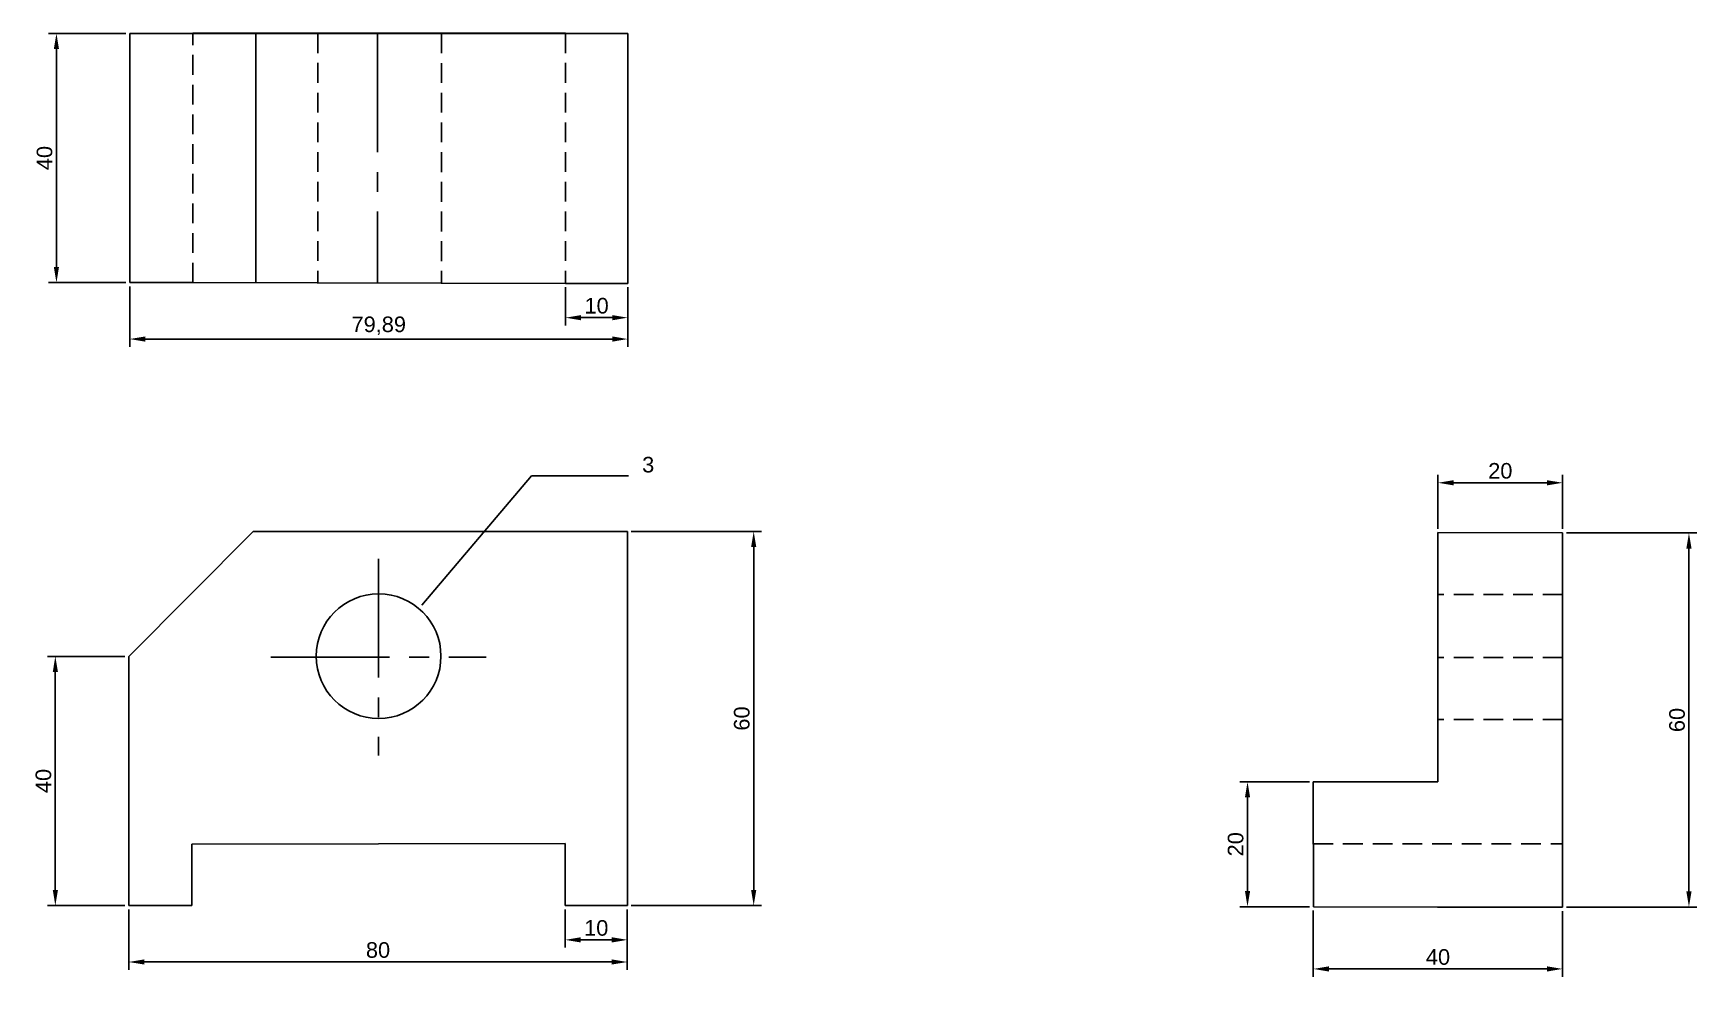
# Model space of a CAD drawing. Header units: millimetres. Extents: x 1935 to 2202, y 1089 to 1240.
import ezdxf

# ---------------------------------------------------------------- set-up
doc = ezdxf.new("R2010")
doc.units = ezdxf.units.MM
doc.linetypes.add('CENTER2', pattern=[28.575, 19.05, -3.175, 3.175, -3.175])
doc.linetypes.add('HIDDEN2', pattern=[4.7625, 3.175, -1.5875])
doc.styles.get("Standard").update_dxf_attribs({"font": 'arial.ttf'})
doc.dimstyles.new('ISO-25', dxfattribs={"dimtxt": 2.5, "dimasz": 2.5, "dimexe": 1.25, "dimexo": 0.625, "dimtad": 1, "dimtxsty": 'Standard', "dimcen": 2.5, "dimadec": 0, "dimazin": 0, "dimtfac": 1, "dimtmove": 0, "dimatfit": 3, "dimfxl": 1, "dimarcsym": 0})

# ---------------------------------------------------------------- blocks, each defined once
blk = doc.blocks.new('*D1')
at = {"color": 0, "lineweight": -2, "transparency": 16777216}
for p, q in [((1949.94, 1099.56), (1949.94, 1089.88)), ((2029.94, 1099.56), (2029.94, 1089.88)), ((1952.44, 1091.13), (2027.44, 1091.13))]:
    blk.add_line(p, q, dxfattribs=at)
at = {"color": 0, "transparency": 16777216}
for points in [[(1952.44, 1091.55), (1952.44, 1090.72), (1949.94, 1091.13)], [(2027.44, 1091.55), (2027.44, 1090.72), (2029.94, 1091.13)]]:
    blk.add_solid(points, dxfattribs=at)
at = {"layer": 'Defpoints', "color": 0, "transparency": 16777216}
for p in [(1949.94, 1100.18), (2029.94, 1100.18), (2029.94, 1091.13)]:
    blk.add_point(p, dxfattribs=at)
at = {"color": 0, "transparency": 16777216, "insert": (1989.94, 1093.04), "char_height": 2.5, "attachment_point": 5}
blk.add_mtext('80', dxfattribs=at)
blk = doc.blocks.new('*D2')
at = {"color": 0, "lineweight": -2, "transparency": 16777216}
for p, q in [((2019.97, 1099.56), (2019.97, 1093.43)), ((2029.94, 1099.56), (2029.94, 1093.43)), ((2022.47, 1094.68), (2027.44, 1094.68))]:
    blk.add_line(p, q, dxfattribs=at)
at = {"color": 0, "transparency": 16777216}
for points in [[(2022.47, 1095.1), (2022.47, 1094.26), (2019.97, 1094.68)], [(2027.44, 1095.1), (2027.44, 1094.26), (2029.94, 1094.68)]]:
    blk.add_solid(points, dxfattribs=at)
at = {"layer": 'Defpoints', "color": 0, "transparency": 16777216}
for p in [(2019.97, 1100.18), (2029.94, 1100.18), (2029.94, 1094.68)]:
    blk.add_point(p, dxfattribs=at)
at = {"color": 0, "transparency": 16777216, "insert": (2024.95, 1096.58), "char_height": 2.5, "attachment_point": 5}
blk.add_mtext('10', dxfattribs=at)
blk = doc.blocks.new('*D3')
at = {"color": 0, "lineweight": -2, "transparency": 16777216}
for p, q in [((2030.57, 1160.18), (2051.46, 1160.18)), ((2050.21, 1157.68), (2050.21, 1102.68)), ((2030.57, 1100.18), (2051.46, 1100.18))]:
    blk.add_line(p, q, dxfattribs=at)
at = {"color": 0, "transparency": 16777216}
for points in [[(2049.8, 1157.68), (2050.63, 1157.68), (2050.21, 1160.18)], [(2049.8, 1102.68), (2050.63, 1102.68), (2050.21, 1100.18)]]:
    blk.add_solid(points, dxfattribs=at)
at = {"layer": 'Defpoints', "color": 0, "transparency": 16777216}
for p in [(2029.94, 1160.18), (2029.94, 1100.18), (2050.21, 1100.18)]:
    blk.add_point(p, dxfattribs=at)
at = {"color": 0, "transparency": 16777216, "insert": (2048.31, 1130.18), "char_height": 2.5, "attachment_point": 5, "rotation": 90}
blk.add_mtext('60', dxfattribs=at)
blk = doc.blocks.new('*D4')
at = {"color": 0, "lineweight": -2, "transparency": 16777216}
for p, q in [((1949.32, 1140.15), (1936.92, 1140.15)), ((1938.17, 1137.65), (1938.17, 1102.68)), ((1949.32, 1100.18), (1936.92, 1100.18))]:
    blk.add_line(p, q, dxfattribs=at)
at = {"color": 0, "transparency": 16777216}
for points in [[(1937.76, 1137.65), (1938.59, 1137.65), (1938.17, 1140.15)], [(1937.76, 1102.68), (1938.59, 1102.68), (1938.17, 1100.18)]]:
    blk.add_solid(points, dxfattribs=at)
at = {"layer": 'Defpoints', "color": 0, "transparency": 16777216}
for p in [(1949.94, 1140.15), (1938.17, 1100.18), (1949.94, 1100.18)]:
    blk.add_point(p, dxfattribs=at)
at = {"color": 0, "transparency": 16777216, "insert": (1936.27, 1120.16), "char_height": 2.5, "attachment_point": 5, "rotation": 90}
blk.add_mtext('40', dxfattribs=at)
blk = doc.blocks.new('*D11')
at = {"color": 0, "lineweight": -2, "transparency": 16777216}
for p, q in [((2180.62, 1159.94), (2201.51, 1159.94)), ((2200.26, 1157.44), (2200.26, 1102.44)), ((2180.62, 1099.94), (2201.51, 1099.94))]:
    blk.add_line(p, q, dxfattribs=at)
at = {"color": 0, "transparency": 16777216}
for points in [[(2199.85, 1157.44), (2200.68, 1157.44), (2200.26, 1159.94)], [(2199.85, 1102.44), (2200.68, 1102.44), (2200.26, 1099.94)]]:
    blk.add_solid(points, dxfattribs=at)
at = {"layer": 'Defpoints', "color": 0, "transparency": 16777216}
for p in [(2179.99, 1159.94), (2179.99, 1099.94), (2200.26, 1099.94)]:
    blk.add_point(p, dxfattribs=at)
at = {"color": 0, "transparency": 16777216, "insert": (2198.36, 1129.94), "char_height": 2.5, "attachment_point": 5, "rotation": 90}
blk.add_mtext('60', dxfattribs=at)
blk = doc.blocks.new('*D13')
at = {"color": 0, "lineweight": -2, "transparency": 16777216}
for p, q in [((2160, 1160.62), (2160, 1169.24)), ((2179.99, 1160.62), (2179.99, 1169.24)), ((2162.5, 1167.99), (2177.49, 1167.99))]:
    blk.add_line(p, q, dxfattribs=at)
at = {"color": 0, "transparency": 16777216}
for points in [[(2162.5, 1168.4), (2162.5, 1167.57), (2160, 1167.99)], [(2177.49, 1168.4), (2177.49, 1167.57), (2179.99, 1167.99)]]:
    blk.add_solid(points, dxfattribs=at)
at = {"layer": 'Defpoints', "color": 0, "transparency": 16777216}
for p in [(2179.99, 1167.99), (2160, 1160), (2179.99, 1160)]:
    blk.add_point(p, dxfattribs=at)
at = {"color": 0, "transparency": 16777216, "insert": (2170, 1169.89), "char_height": 2.5, "attachment_point": 5}
blk.add_mtext('20', dxfattribs=at)
blk = doc.blocks.new('*D14')
at = {"color": 0, "lineweight": -2, "transparency": 16777216}
for p, q in [((2140, 1099.38), (2140, 1088.77)), ((2179.99, 1099.26), (2179.99, 1088.77)), ((2142.5, 1090.02), (2177.49, 1090.02))]:
    blk.add_line(p, q, dxfattribs=at)
at = {"color": 0, "transparency": 16777216}
for points in [[(2142.5, 1090.43), (2142.5, 1089.6), (2140, 1090.02)], [(2177.49, 1090.43), (2177.49, 1089.6), (2179.99, 1090.02)]]:
    blk.add_solid(points, dxfattribs=at)
at = {"layer": 'Defpoints', "color": 0, "transparency": 16777216}
for p in [(2140, 1100), (2179.99, 1099.88), (2179.99, 1090.02)]:
    blk.add_point(p, dxfattribs=at)
at = {"color": 0, "transparency": 16777216, "insert": (2160, 1091.92), "char_height": 2.5, "attachment_point": 5}
blk.add_mtext('40', dxfattribs=at)
blk = doc.blocks.new('*D15')
at = {"color": 0, "lineweight": -2, "transparency": 16777216}
for p, q in [((2139.36, 1120.02), (2128.19, 1120.02)), ((2129.44, 1102.5), (2129.44, 1117.52)), ((2139.38, 1100), (2128.19, 1100))]:
    blk.add_line(p, q, dxfattribs=at)
at = {"color": 0, "transparency": 16777216}
for points in [[(2129.03, 1117.52), (2129.86, 1117.52), (2129.44, 1120.02)], [(2129.03, 1102.5), (2129.86, 1102.5), (2129.44, 1100)]]:
    blk.add_solid(points, dxfattribs=at)
at = {"layer": 'Defpoints', "color": 0, "transparency": 16777216}
for p in [(2129.44, 1120.02), (2139.99, 1120.02), (2140, 1100)]:
    blk.add_point(p, dxfattribs=at)
at = {"color": 0, "transparency": 16777216, "insert": (2127.54, 1110.01), "char_height": 2.5, "attachment_point": 5, "rotation": 90}
blk.add_mtext('20', dxfattribs=at)
blk = doc.blocks.new('*D20')
at = {"color": 0, "lineweight": -2, "transparency": 16777216}
for p, q in [((1950.12, 1199.46), (1950.12, 1189.79)), ((2030.01, 1199.34), (2030.01, 1189.79)), ((1952.62, 1191.04), (2027.51, 1191.04))]:
    blk.add_line(p, q, dxfattribs=at)
at = {"color": 0, "transparency": 16777216}
for points in [[(1952.62, 1191.46), (1952.62, 1190.62), (1950.12, 1191.04)], [(2027.51, 1191.46), (2027.51, 1190.62), (2030.01, 1191.04)]]:
    blk.add_solid(points, dxfattribs=at)
at = {"layer": 'Defpoints', "color": 0, "transparency": 16777216}
for p in [(1950.12, 1200.09), (2030.01, 1199.97), (2030.01, 1191.04)]:
    blk.add_point(p, dxfattribs=at)
at = {"color": 0, "transparency": 16777216, "insert": (1990.06, 1193.17), "char_height": 2.5, "attachment_point": 5}
blk.add_mtext('79,89', dxfattribs=at)
blk = doc.blocks.new('*D21')
at = {"color": 0, "lineweight": -2, "transparency": 16777216}
for p, q in [((2020.02, 1199.34), (2020.02, 1193.22)), ((2030.01, 1199.34), (2030.01, 1193.22)), ((2022.52, 1194.47), (2027.51, 1194.47))]:
    blk.add_line(p, q, dxfattribs=at)
at = {"color": 0, "transparency": 16777216}
for points in [[(2022.52, 1194.88), (2022.52, 1194.05), (2020.02, 1194.47)], [(2027.51, 1194.88), (2027.51, 1194.05), (2030.01, 1194.47)]]:
    blk.add_solid(points, dxfattribs=at)
at = {"layer": 'Defpoints', "color": 0, "transparency": 16777216}
for p in [(2020.02, 1199.97), (2030.01, 1199.97), (2030.01, 1194.47)]:
    blk.add_point(p, dxfattribs=at)
at = {"color": 0, "transparency": 16777216, "insert": (2025.01, 1196.37), "char_height": 2.5, "attachment_point": 5}
blk.add_mtext('10', dxfattribs=at)
blk = doc.blocks.new('*D23')
at = {"color": 0, "lineweight": -2, "transparency": 16777216}
for p, q in [((1949.49, 1240.05), (1937.1, 1240.05)), ((1938.35, 1237.55), (1938.35, 1202.59)), ((1949.49, 1200.09), (1937.1, 1200.09))]:
    blk.add_line(p, q, dxfattribs=at)
at = {"color": 0, "transparency": 16777216}
for points in [[(1937.93, 1237.55), (1938.76, 1237.55), (1938.35, 1240.05)], [(1937.93, 1202.59), (1938.76, 1202.59), (1938.35, 1200.09)]]:
    blk.add_solid(points, dxfattribs=at)
at = {"layer": 'Defpoints', "color": 0, "transparency": 16777216}
for p in [(1950.12, 1240.05), (1938.35, 1200.09), (1950.12, 1200.09)]:
    blk.add_point(p, dxfattribs=at)
at = {"color": 0, "transparency": 16777216, "insert": (1936.45, 1220.07), "char_height": 2.5, "attachment_point": 5, "rotation": 90}
blk.add_mtext('40', dxfattribs=at)

msp = doc.modelspace()

# ---------------------------------------------------------------- linework, layer by layer
for p, q in [((1950.117, 1240.052), (2030.007, 1240.06)), ((1950.117, 1200.086), (1950.117, 1240.052)), ((1960.226, 1240.081), (2020.028, 1240.081)), ((1970.345, 1233.609), (1970.345, 1240.054)), ((1970.345, 1240.054), (1970.345, 1200.066)), ((2030.007, 1199.967), (2030.007, 1240.06)), ((1970.345, 1219.649), (1970.345, 1233.609)), ((1960.226, 1200.086), (1950.117, 1200.086)), ((1960.226, 1200.086), (2020.018, 1199.967)), ((2030.007, 1199.967), (2020.018, 1199.967)), ((1996.981, 1148.357), (2014.573, 1169.087)), ((2014.573, 1169.087), (2030.132, 1169.087)), ((1969.925, 1160.18), (1949.942, 1140.147)), ((2029.942, 1160.18), (1969.925, 1160.18)), ((2029.942, 1160.18), (2029.942, 1100.18)), ((2159.983, 1120.022), (2160.001, 1159.998)), ((2160.001, 1159.998), (2179.991, 1159.942)), ((2179.991, 1159.942), (2179.991, 1099.942)), ((1949.942, 1100.18), (1949.942, 1140.147)), ((2140.004, 1100.001), (2139.99, 1120.022)), ((2139.99, 1120.022), (2159.983, 1120.022)), ((1960.052, 1110.036), (2019.966, 1110.145)), ((1960.052, 1110.036), (1960.052, 1100.18)), ((2019.966, 1110.145), (2019.966, 1100.18)), ((1960.052, 1100.18), (1949.942, 1100.18)), ((2029.942, 1100.18), (2019.966, 1100.18)), ((2159.939, 1099.942), (2140.004, 1100.001)), ((2179.991, 1099.942), (2159.939, 1099.942))]:
    msp.add_line(p, q)
at = {"linetype": 'HIDDEN2'}
for p, q in [((1960.226, 1200.086), (1960.226, 1240.081)), ((1980.31, 1240.081), (1980.31, 1200.046)), ((2000.132, 1240.057), (2000.132, 1200.007)), ((2020.028, 1240.081), (2020.028, 1199.967)), ((2179.991, 1150.048), (2159.996, 1150.048)), ((2179.991, 1139.971), (2159.992, 1139.971)), ((2179.991, 1130.015), (2159.988, 1130.015)), ((2139.997, 1110.074), (2179.991, 1110.074))]:
    msp.add_line(p, q, dxfattribs=at)
at = {"linetype": 'CENTER2'}
for p, q in [((1989.866, 1240.056), (1989.866, 1200.027)), ((1989.994, 1155.801), (1989.994, 1124.231)), ((1972.722, 1140.002), (2007.267, 1140.002))]:
    msp.add_line(p, q, dxfattribs=at)
msp.add_circle((1990.042, 1140.181), 10)

# ---------------------------------------------------------------- texts
at = {"insert": (2032.319, 1172.146), "char_height": 2.5, "attachment_point": 1}
msp.add_mtext_dynamic_manual_height_columns('3', width=6.96216, gutter_width=12.5, heights=[0], dxfattribs=at)

# ---------------------------------------------------------------- dimensions: what is measured, and where the dimension line sits
for base, p1, p2, text, picture, middle in [((1938.347, 1200.086), (1950.117, 1240.052), (1950.117, 1200.086), '40', '*D23', (1936.445, 1220.069)), ((1938.173, 1100.18), (1949.942, 1140.147), (1949.942, 1100.18), '40', '*D4', (1936.271, 1120.163)), ((2129.444, 1120.022), (2140.004, 1100.001), (2139.99, 1120.022), '20', '*D15', (2127.543, 1110.012))]:
    dim = msp.add_linear_dim(base=base, p1=p1, p2=p2, angle=90, text=text, dimstyle='ISO-25')
    dim.commit()
    dim.dimension.update_dxf_attribs({"geometry": picture, "text_midpoint": middle})
for base, p1, p2, picture, middle in [((2030.007, 1191.039), (1950.117, 1200.086), (2030.007, 1199.967), '*D20', (1990.062, 1193.167)), ((2029.942, 1091.134), (1949.942, 1100.18), (2029.942, 1100.18), '*D1', (1989.942, 1093.035))]:
    dim = msp.add_linear_dim(base=base, p1=p1, p2=p2, dimstyle='ISO-25')
    dim.commit()
    dim.dimension.update_dxf_attribs({"geometry": picture, "text_midpoint": middle})
for base, p1, p2, text, picture, middle in [((2030.007, 1194.466), (2020.018, 1199.967), (2030.007, 1199.967), '10', '*D21', (2025.012, 1196.368)), ((2179.991, 1167.986), (2160.001, 1159.998), (2179.991, 1159.998), '20', '*D13', (2169.996, 1169.888)), ((2029.942, 1094.679), (2019.966, 1100.18), (2029.942, 1100.18), '10', '*D2', (2024.954, 1096.581)), ((2179.991, 1090.018), (2140.004, 1100.001), (2179.991, 1099.883), '40', '*D14', (2159.998, 1091.92))]:
    dim = msp.add_linear_dim(base=base, p1=p1, p2=p2, text=text, dimstyle='ISO-25')
    dim.commit()
    dim.dimension.update_dxf_attribs({"geometry": picture, "text_midpoint": middle})
for base, p1, p2, picture, middle in [((2050.213, 1100.18), (2029.942, 1160.18), (2029.942, 1100.18), '*D3', (2048.312, 1130.18)), ((2200.262, 1099.942), (2179.991, 1159.942), (2179.991, 1099.942), '*D11', (2198.361, 1129.942))]:
    dim = msp.add_linear_dim(base=base, p1=p1, p2=p2, angle=90, dimstyle='ISO-25')
    dim.commit()
    dim.dimension.update_dxf_attribs({"geometry": picture, "text_midpoint": middle})

doc.saveas('drawing.dxf')
